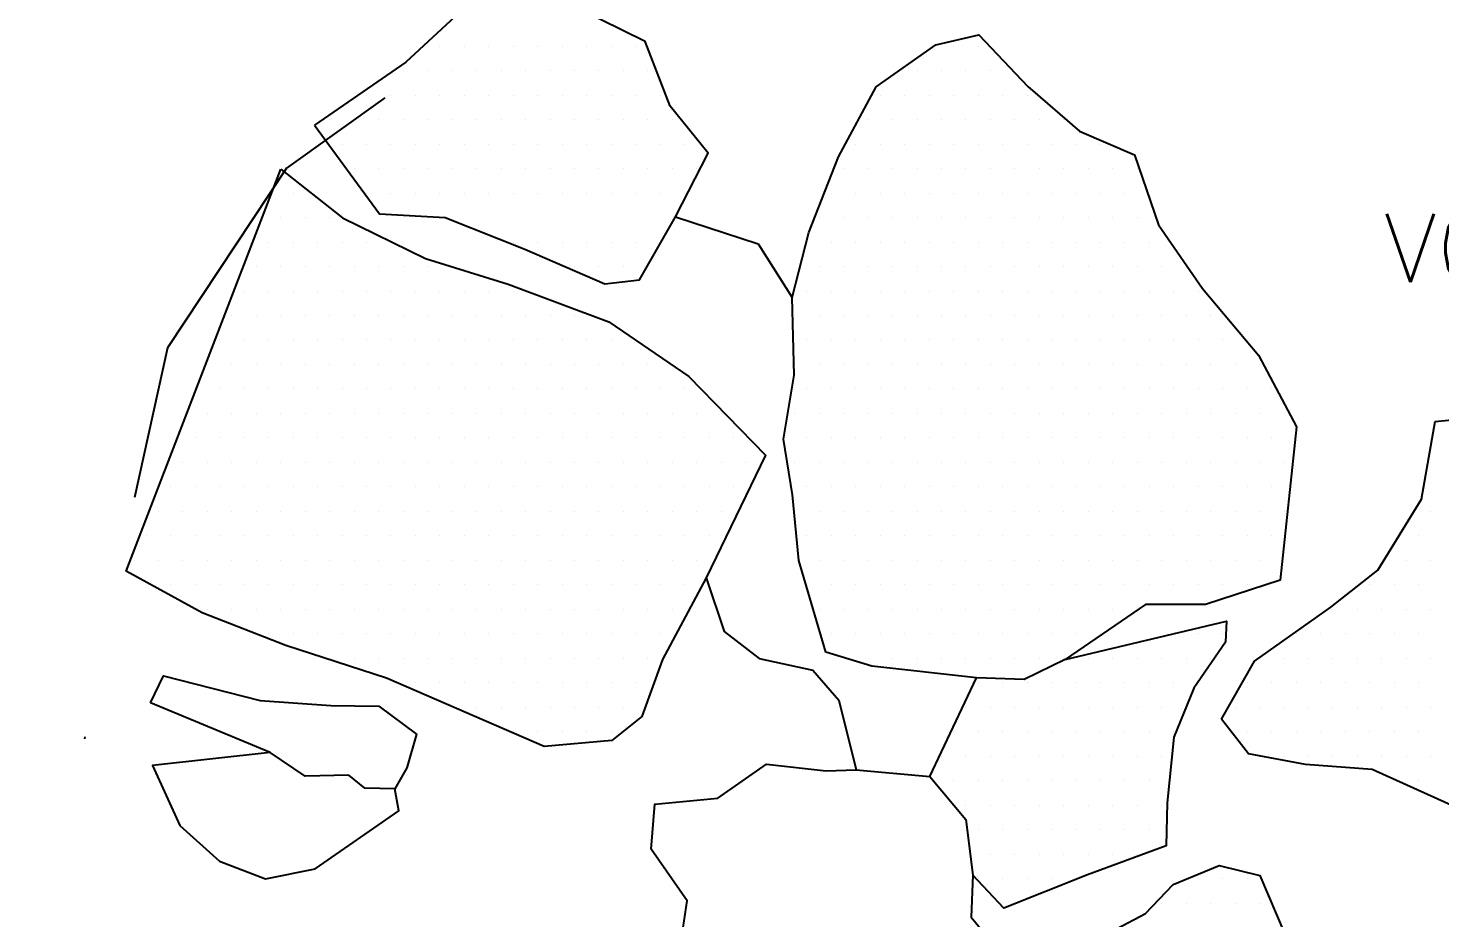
# Model space of a CAD drawing. Header units: metres. Extents: x -899 to -510, y -1454 to -1011.
# Drawn here: x -714.2 to -642, y -1383.3 to -1337.8 of the extents above; entities that cross this region are included whole.
import ezdxf

# ---------------------------------------------------------------- set-up
doc = ezdxf.new("R2010")
doc.units = ezdxf.units.M
doc.header["$LTSCALE"] = 25
doc.header["$MEASUREMENT"] = 0
doc.linetypes.add('STRICHPUNKTX2', pattern=[2, 1, -0.5, 0, -0.5])
doc.layers.get('0').update_dxf_attribs({"linetype": 'CONTINUOUS'})
for name, color, linetype in [('BEFUNDSCHRAFF', 1, 'CONTINUOUS'), ('GRABUNGSGRENZE', 3, 'STRICHPUNKTX2'), ('STEINE', 4, 'CONTINUOUS'), ('STEINESCHRAFF', 4, 'CONTINUOUS')]:
    doc.layers.add(name, color=color, linetype=linetype)
doc.styles.get("Standard").update_dxf_attribs({"font": 'txt.shx'})

# ---------------------------------------------------------------- blocks, each defined once
blk = doc.blocks.new('*X5')
at = {"color": 0}
for p, q in [((-693.125, -1338.75), (-693.125, -1338.75)), ((-691.875, -1338.75), (-691.875, -1338.75)), ((-690.625, -1338.75), (-690.625, -1338.75)), ((-689.375, -1338.75), (-689.375, -1338.75)), ((-688.125, -1338.75), (-688.125, -1338.75)), ((-686.875, -1338.75), (-686.875, -1338.75)), ((-685.625, -1338.75), (-685.625, -1338.75)), ((-684.375, -1338.75), (-684.375, -1338.75)), ((-683.125, -1338.75), (-683.125, -1338.75)), ((-666.875, -1338.75), (-666.875, -1338.75)), ((-665.625, -1338.75), (-665.625, -1338.75)), ((-695, -1340), (-695, -1340)), ((-693.75, -1340), (-693.75, -1340)), ((-692.5, -1340), (-692.5, -1340)), ((-691.25, -1340), (-691.25, -1340)), ((-690, -1340), (-690, -1340)), ((-688.75, -1340), (-688.75, -1340)), ((-687.5, -1340), (-687.5, -1340)), ((-686.25, -1340), (-686.25, -1340)), ((-685, -1340), (-685, -1340)), ((-683.75, -1340), (-683.75, -1340)), ((-682.5, -1340), (-682.5, -1340)), ((-668.75, -1340), (-668.75, -1340)), ((-667.5, -1340), (-667.5, -1340)), ((-666.25, -1340), (-666.25, -1340)), ((-665, -1340), (-665, -1340)), ((-696.875, -1341.25), (-696.875, -1341.25)), ((-695.625, -1341.25), (-695.625, -1341.25)), ((-694.375, -1341.25), (-694.375, -1341.25)), ((-693.125, -1341.25), (-693.125, -1341.25)), ((-691.875, -1341.25), (-691.875, -1341.25)), ((-690.625, -1341.25), (-690.625, -1341.25)), ((-689.375, -1341.25), (-689.375, -1341.25)), ((-688.125, -1341.25), (-688.125, -1341.25)), ((-686.875, -1341.25), (-686.875, -1341.25)), ((-685.625, -1341.25), (-685.625, -1341.25)), ((-684.375, -1341.25), (-684.375, -1341.25)), ((-683.125, -1341.25), (-683.125, -1341.25)), ((-681.875, -1341.25), (-681.875, -1341.25)), ((-670.625, -1341.25), (-670.625, -1341.25)), ((-669.375, -1341.25), (-669.375, -1341.25)), ((-668.125, -1341.25), (-668.125, -1341.25)), ((-666.875, -1341.25), (-666.875, -1341.25)), ((-665.625, -1341.25), (-665.625, -1341.25)), ((-664.375, -1341.25), (-664.375, -1341.25)), ((-663.125, -1341.25), (-663.125, -1341.25)), ((-698.75, -1342.5), (-698.75, -1342.5)), ((-697.5, -1342.5), (-697.5, -1342.5)), ((-696.25, -1342.5), (-696.25, -1342.5)), ((-695, -1342.5), (-695, -1342.5)), ((-693.75, -1342.5), (-693.75, -1342.5)), ((-692.5, -1342.5), (-692.5, -1342.5)), ((-691.25, -1342.5), (-691.25, -1342.5)), ((-690, -1342.5), (-690, -1342.5)), ((-688.75, -1342.5), (-688.75, -1342.5)), ((-687.5, -1342.5), (-687.5, -1342.5)), ((-686.25, -1342.5), (-686.25, -1342.5)), ((-685, -1342.5), (-685, -1342.5)), ((-683.75, -1342.5), (-683.75, -1342.5)), ((-682.5, -1342.5), (-682.5, -1342.5)), ((-681.25, -1342.5), (-681.25, -1342.5)), ((-671.25, -1342.5), (-671.25, -1342.5)), ((-670, -1342.5), (-670, -1342.5)), ((-668.75, -1342.5), (-668.75, -1342.5)), ((-667.5, -1342.5), (-667.5, -1342.5)), ((-666.25, -1342.5), (-666.25, -1342.5)), ((-665, -1342.5), (-665, -1342.5)), ((-663.75, -1342.5), (-663.75, -1342.5)), ((-662.5, -1342.5), (-662.5, -1342.5)), ((-661.25, -1342.5), (-661.25, -1342.5)), ((-698.125, -1343.75), (-698.125, -1343.75)), ((-696.875, -1343.75), (-696.875, -1343.75)), ((-695.625, -1343.75), (-695.625, -1343.75)), ((-694.375, -1343.75), (-694.375, -1343.75)), ((-693.125, -1343.75), (-693.125, -1343.75)), ((-691.875, -1343.75), (-691.875, -1343.75)), ((-690.625, -1343.75), (-690.625, -1343.75)), ((-689.375, -1343.75), (-689.375, -1343.75)), ((-688.125, -1343.75), (-688.125, -1343.75)), ((-686.875, -1343.75), (-686.875, -1343.75)), ((-685.625, -1343.75), (-685.625, -1343.75)), ((-684.375, -1343.75), (-684.375, -1343.75)), ((-683.125, -1343.75), (-683.125, -1343.75)), ((-681.875, -1343.75), (-681.875, -1343.75)), ((-680.625, -1343.75), (-680.625, -1343.75)), ((-671.875, -1343.75), (-671.875, -1343.75)), ((-670.625, -1343.75), (-670.625, -1343.75)), ((-669.375, -1343.75), (-669.375, -1343.75)), ((-668.125, -1343.75), (-668.125, -1343.75)), ((-666.875, -1343.75), (-666.875, -1343.75)), ((-665.625, -1343.75), (-665.625, -1343.75)), ((-664.375, -1343.75), (-664.375, -1343.75)), ((-663.125, -1343.75), (-663.125, -1343.75)), ((-661.875, -1343.75), (-661.875, -1343.75)), ((-660.625, -1343.75), (-660.625, -1343.75)), ((-659.375, -1343.75), (-659.375, -1343.75)), ((-697.5, -1345), (-697.5, -1345)), ((-696.25, -1345), (-696.25, -1345)), ((-695, -1345), (-695, -1345)), ((-693.75, -1345), (-693.75, -1345)), ((-692.5, -1345), (-692.5, -1345)), ((-691.25, -1345), (-691.25, -1345)), ((-690, -1345), (-690, -1345)), ((-688.75, -1345), (-688.75, -1345)), ((-687.5, -1345), (-687.5, -1345)), ((-686.25, -1345), (-686.25, -1345)), ((-685, -1345), (-685, -1345)), ((-683.75, -1345), (-683.75, -1345)), ((-682.5, -1345), (-682.5, -1345)), ((-681.25, -1345), (-681.25, -1345)), ((-680, -1345), (-680, -1345)), ((-672.5, -1345), (-672.5, -1345)), ((-671.25, -1345), (-671.25, -1345)), ((-670, -1345), (-670, -1345)), ((-668.75, -1345), (-668.75, -1345)), ((-667.5, -1345), (-667.5, -1345)), ((-666.25, -1345), (-666.25, -1345)), ((-665, -1345), (-665, -1345)), ((-663.75, -1345), (-663.75, -1345)), ((-662.5, -1345), (-662.5, -1345)), ((-661.25, -1345), (-661.25, -1345)), ((-660, -1345), (-660, -1345)), ((-658.75, -1345), (-658.75, -1345)), ((-657.5, -1345), (-657.5, -1345)), ((-700.625, -1346.25), (-700.625, -1346.25)), ((-696.875, -1346.25), (-696.875, -1346.25)), ((-695.625, -1346.25), (-695.625, -1346.25)), ((-694.375, -1346.25), (-694.375, -1346.25)), ((-693.125, -1346.25), (-693.125, -1346.25)), ((-691.875, -1346.25), (-691.875, -1346.25)), ((-690.625, -1346.25), (-690.625, -1346.25)), ((-689.375, -1346.25), (-689.375, -1346.25)), ((-688.125, -1346.25), (-688.125, -1346.25)), ((-686.875, -1346.25), (-686.875, -1346.25)), ((-685.625, -1346.25), (-685.625, -1346.25)), ((-684.375, -1346.25), (-684.375, -1346.25)), ((-683.125, -1346.25), (-683.125, -1346.25)), ((-681.875, -1346.25), (-681.875, -1346.25)), ((-680.625, -1346.25), (-680.625, -1346.25)), ((-673.125, -1346.25), (-673.125, -1346.25)), ((-671.875, -1346.25), (-671.875, -1346.25)), ((-670.625, -1346.25), (-670.625, -1346.25)), ((-669.375, -1346.25), (-669.375, -1346.25)), ((-668.125, -1346.25), (-668.125, -1346.25)), ((-666.875, -1346.25), (-666.875, -1346.25)), ((-665.625, -1346.25), (-665.625, -1346.25)), ((-664.375, -1346.25), (-664.375, -1346.25)), ((-663.125, -1346.25), (-663.125, -1346.25)), ((-661.875, -1346.25), (-661.875, -1346.25)), ((-660.625, -1346.25), (-660.625, -1346.25)), ((-659.375, -1346.25), (-659.375, -1346.25)), ((-658.125, -1346.25), (-658.125, -1346.25)), ((-701.25, -1347.5), (-701.25, -1347.5)), ((-700, -1347.5), (-700, -1347.5)), ((-698.75, -1347.5), (-698.75, -1347.5)), ((-673.75, -1347.5), (-673.75, -1347.5)), ((-672.5, -1347.5), (-672.5, -1347.5)), ((-671.25, -1347.5), (-671.25, -1347.5)), ((-670, -1347.5), (-670, -1347.5)), ((-668.75, -1347.5), (-668.75, -1347.5)), ((-667.5, -1347.5), (-667.5, -1347.5)), ((-666.25, -1347.5), (-666.25, -1347.5)), ((-665, -1347.5), (-665, -1347.5)), ((-663.75, -1347.5), (-663.75, -1347.5)), ((-662.5, -1347.5), (-662.5, -1347.5)), ((-661.25, -1347.5), (-661.25, -1347.5)), ((-660, -1347.5), (-660, -1347.5)), ((-658.75, -1347.5), (-658.75, -1347.5)), ((-657.5, -1347.5), (-657.5, -1347.5)), ((-701.875, -1348.75), (-701.875, -1348.75)), ((-700.625, -1348.75), (-700.625, -1348.75)), ((-699.375, -1348.75), (-699.375, -1348.75)), ((-698.125, -1348.75), (-698.125, -1348.75)), ((-696.875, -1348.75), (-696.875, -1348.75)), ((-695.625, -1348.75), (-695.625, -1348.75)), ((-689.375, -1348.75), (-689.375, -1348.75)), ((-688.125, -1348.75), (-688.125, -1348.75)), ((-686.875, -1348.75), (-686.875, -1348.75)), ((-685.625, -1348.75), (-685.625, -1348.75)), ((-684.375, -1348.75), (-684.375, -1348.75)), ((-683.125, -1348.75), (-683.125, -1348.75)), ((-681.875, -1348.75), (-681.875, -1348.75)), ((-674.375, -1348.75), (-674.375, -1348.75)), ((-673.125, -1348.75), (-673.125, -1348.75)), ((-671.875, -1348.75), (-671.875, -1348.75)), ((-670.625, -1348.75), (-670.625, -1348.75)), ((-669.375, -1348.75), (-669.375, -1348.75)), ((-668.125, -1348.75), (-668.125, -1348.75)), ((-666.875, -1348.75), (-666.875, -1348.75)), ((-665.625, -1348.75), (-665.625, -1348.75)), ((-664.375, -1348.75), (-664.375, -1348.75)), ((-663.125, -1348.75), (-663.125, -1348.75)), ((-661.875, -1348.75), (-661.875, -1348.75)), ((-660.625, -1348.75), (-660.625, -1348.75)), ((-659.375, -1348.75), (-659.375, -1348.75)), ((-658.125, -1348.75), (-658.125, -1348.75)), ((-656.875, -1348.75), (-656.875, -1348.75)), ((-702.5, -1350), (-702.5, -1350)), ((-701.25, -1350), (-701.25, -1350)), ((-700, -1350), (-700, -1350)), ((-698.75, -1350), (-698.75, -1350)), ((-697.5, -1350), (-697.5, -1350)), ((-696.25, -1350), (-696.25, -1350)), ((-695, -1350), (-695, -1350)), ((-693.75, -1350), (-693.75, -1350)), ((-686.25, -1350), (-686.25, -1350)), ((-685, -1350), (-685, -1350)), ((-683.75, -1350), (-683.75, -1350)), ((-673.75, -1350), (-673.75, -1350)), ((-672.5, -1350), (-672.5, -1350)), ((-671.25, -1350), (-671.25, -1350)), ((-670, -1350), (-670, -1350)), ((-668.75, -1350), (-668.75, -1350)), ((-667.5, -1350), (-667.5, -1350)), ((-666.25, -1350), (-666.25, -1350)), ((-665, -1350), (-665, -1350)), ((-663.75, -1350), (-663.75, -1350)), ((-662.5, -1350), (-662.5, -1350)), ((-661.25, -1350), (-661.25, -1350)), ((-660, -1350), (-660, -1350)), ((-658.75, -1350), (-658.75, -1350)), ((-657.5, -1350), (-657.5, -1350)), ((-656.25, -1350), (-656.25, -1350)), ((-655, -1350), (-655, -1350)), ((-703.125, -1351.25), (-703.125, -1351.25)), ((-701.875, -1351.25), (-701.875, -1351.25)), ((-700.625, -1351.25), (-700.625, -1351.25)), ((-699.375, -1351.25), (-699.375, -1351.25)), ((-698.125, -1351.25), (-698.125, -1351.25)), ((-696.875, -1351.25), (-696.875, -1351.25)), ((-695.625, -1351.25), (-695.625, -1351.25)), ((-694.375, -1351.25), (-694.375, -1351.25)), ((-693.125, -1351.25), (-693.125, -1351.25)), ((-691.875, -1351.25), (-691.875, -1351.25)), ((-690.625, -1351.25), (-690.625, -1351.25)), ((-689.375, -1351.25), (-689.375, -1351.25)), ((-674.375, -1351.25), (-674.375, -1351.25)), ((-673.125, -1351.25), (-673.125, -1351.25)), ((-671.875, -1351.25), (-671.875, -1351.25)), ((-670.625, -1351.25), (-670.625, -1351.25)), ((-669.375, -1351.25), (-669.375, -1351.25)), ((-668.125, -1351.25), (-668.125, -1351.25)), ((-666.875, -1351.25), (-666.875, -1351.25)), ((-665.625, -1351.25), (-665.625, -1351.25)), ((-664.375, -1351.25), (-664.375, -1351.25)), ((-663.125, -1351.25), (-663.125, -1351.25)), ((-661.875, -1351.25), (-661.875, -1351.25)), ((-660.625, -1351.25), (-660.625, -1351.25)), ((-659.375, -1351.25), (-659.375, -1351.25)), ((-658.125, -1351.25), (-658.125, -1351.25)), ((-656.875, -1351.25), (-656.875, -1351.25)), ((-655.625, -1351.25), (-655.625, -1351.25)), ((-654.375, -1351.25), (-654.375, -1351.25)), ((-703.75, -1352.5), (-703.75, -1352.5)), ((-702.5, -1352.5), (-702.5, -1352.5)), ((-701.25, -1352.5), (-701.25, -1352.5)), ((-700, -1352.5), (-700, -1352.5)), ((-698.75, -1352.5), (-698.75, -1352.5)), ((-697.5, -1352.5), (-697.5, -1352.5)), ((-696.25, -1352.5), (-696.25, -1352.5)), ((-695, -1352.5), (-695, -1352.5)), ((-693.75, -1352.5), (-693.75, -1352.5)), ((-692.5, -1352.5), (-692.5, -1352.5)), ((-691.25, -1352.5), (-691.25, -1352.5)), ((-690, -1352.5), (-690, -1352.5)), ((-688.75, -1352.5), (-688.75, -1352.5)), ((-687.5, -1352.5), (-687.5, -1352.5)), ((-686.25, -1352.5), (-686.25, -1352.5)), ((-675, -1352.5), (-675, -1352.5)), ((-673.75, -1352.5), (-673.75, -1352.5)), ((-672.5, -1352.5), (-672.5, -1352.5)), ((-671.25, -1352.5), (-671.25, -1352.5)), ((-670, -1352.5), (-670, -1352.5)), ((-668.75, -1352.5), (-668.75, -1352.5)), ((-667.5, -1352.5), (-667.5, -1352.5)), ((-666.25, -1352.5), (-666.25, -1352.5)), ((-665, -1352.5), (-665, -1352.5)), ((-663.75, -1352.5), (-663.75, -1352.5)), ((-662.5, -1352.5), (-662.5, -1352.5)), ((-661.25, -1352.5), (-661.25, -1352.5)), ((-660, -1352.5), (-660, -1352.5)), ((-658.75, -1352.5), (-658.75, -1352.5)), ((-657.5, -1352.5), (-657.5, -1352.5)), ((-656.25, -1352.5), (-656.25, -1352.5)), ((-655, -1352.5), (-655, -1352.5)), ((-653.75, -1352.5), (-653.75, -1352.5)), ((-704.375, -1353.75), (-704.375, -1353.75)), ((-703.125, -1353.75), (-703.125, -1353.75)), ((-701.875, -1353.75), (-701.875, -1353.75)), ((-700.625, -1353.75), (-700.625, -1353.75)), ((-699.375, -1353.75), (-699.375, -1353.75)), ((-698.125, -1353.75), (-698.125, -1353.75)), ((-696.875, -1353.75), (-696.875, -1353.75)), ((-695.625, -1353.75), (-695.625, -1353.75)), ((-694.375, -1353.75), (-694.375, -1353.75)), ((-693.125, -1353.75), (-693.125, -1353.75)), ((-691.875, -1353.75), (-691.875, -1353.75)), ((-690.625, -1353.75), (-690.625, -1353.75)), ((-689.375, -1353.75), (-689.375, -1353.75)), ((-688.125, -1353.75), (-688.125, -1353.75)), ((-686.875, -1353.75), (-686.875, -1353.75)), ((-685.625, -1353.75), (-685.625, -1353.75)), ((-684.375, -1353.75), (-684.375, -1353.75)), ((-674.375, -1353.75), (-674.375, -1353.75)), ((-673.125, -1353.75), (-673.125, -1353.75)), ((-671.875, -1353.75), (-671.875, -1353.75)), ((-670.625, -1353.75), (-670.625, -1353.75)), ((-669.375, -1353.75), (-669.375, -1353.75)), ((-668.125, -1353.75), (-668.125, -1353.75)), ((-666.875, -1353.75), (-666.875, -1353.75)), ((-665.625, -1353.75), (-665.625, -1353.75)), ((-664.375, -1353.75), (-664.375, -1353.75)), ((-663.125, -1353.75), (-663.125, -1353.75)), ((-661.875, -1353.75), (-661.875, -1353.75)), ((-660.625, -1353.75), (-660.625, -1353.75)), ((-659.375, -1353.75), (-659.375, -1353.75)), ((-658.125, -1353.75), (-658.125, -1353.75)), ((-656.875, -1353.75), (-656.875, -1353.75)), ((-655.625, -1353.75), (-655.625, -1353.75)), ((-654.375, -1353.75), (-654.375, -1353.75)), ((-653.125, -1353.75), (-653.125, -1353.75)), ((-705, -1355), (-705, -1355)), ((-703.75, -1355), (-703.75, -1355)), ((-702.5, -1355), (-702.5, -1355)), ((-701.25, -1355), (-701.25, -1355)), ((-700, -1355), (-700, -1355)), ((-698.75, -1355), (-698.75, -1355)), ((-697.5, -1355), (-697.5, -1355)), ((-696.25, -1355), (-696.25, -1355)), ((-695, -1355), (-695, -1355)), ((-693.75, -1355), (-693.75, -1355)), ((-692.5, -1355), (-692.5, -1355)), ((-691.25, -1355), (-691.25, -1355)), ((-690, -1355), (-690, -1355)), ((-688.75, -1355), (-688.75, -1355)), ((-687.5, -1355), (-687.5, -1355)), ((-686.25, -1355), (-686.25, -1355)), ((-685, -1355), (-685, -1355)), ((-683.75, -1355), (-683.75, -1355)), ((-682.5, -1355), (-682.5, -1355)), ((-675, -1355), (-675, -1355)), ((-673.75, -1355), (-673.75, -1355)), ((-672.5, -1355), (-672.5, -1355)), ((-671.25, -1355), (-671.25, -1355)), ((-670, -1355), (-670, -1355)), ((-668.75, -1355), (-668.75, -1355)), ((-667.5, -1355), (-667.5, -1355)), ((-666.25, -1355), (-666.25, -1355)), ((-665, -1355), (-665, -1355)), ((-663.75, -1355), (-663.75, -1355)), ((-662.5, -1355), (-662.5, -1355)), ((-661.25, -1355), (-661.25, -1355)), ((-660, -1355), (-660, -1355)), ((-658.75, -1355), (-658.75, -1355)), ((-657.5, -1355), (-657.5, -1355)), ((-656.25, -1355), (-656.25, -1355)), ((-655, -1355), (-655, -1355)), ((-653.75, -1355), (-653.75, -1355)), ((-652.5, -1355), (-652.5, -1355)), ((-651.25, -1355), (-651.25, -1355)), ((-704.375, -1356.25), (-704.375, -1356.25)), ((-703.125, -1356.25), (-703.125, -1356.25)), ((-701.875, -1356.25), (-701.875, -1356.25)), ((-700.625, -1356.25), (-700.625, -1356.25)), ((-699.375, -1356.25), (-699.375, -1356.25)), ((-698.125, -1356.25), (-698.125, -1356.25)), ((-696.875, -1356.25), (-696.875, -1356.25)), ((-695.625, -1356.25), (-695.625, -1356.25)), ((-694.375, -1356.25), (-694.375, -1356.25)), ((-693.125, -1356.25), (-693.125, -1356.25)), ((-691.875, -1356.25), (-691.875, -1356.25)), ((-690.625, -1356.25), (-690.625, -1356.25)), ((-689.375, -1356.25), (-689.375, -1356.25)), ((-688.125, -1356.25), (-688.125, -1356.25)), ((-686.875, -1356.25), (-686.875, -1356.25)), ((-685.625, -1356.25), (-685.625, -1356.25)), ((-684.375, -1356.25), (-684.375, -1356.25)), ((-683.125, -1356.25), (-683.125, -1356.25)), ((-681.875, -1356.25), (-681.875, -1356.25)), ((-680.625, -1356.25), (-680.625, -1356.25)), ((-674.375, -1356.25), (-674.375, -1356.25)), ((-673.125, -1356.25), (-673.125, -1356.25)), ((-671.875, -1356.25), (-671.875, -1356.25)), ((-670.625, -1356.25), (-670.625, -1356.25)), ((-669.375, -1356.25), (-669.375, -1356.25)), ((-668.125, -1356.25), (-668.125, -1356.25)), ((-666.875, -1356.25), (-666.875, -1356.25)), ((-665.625, -1356.25), (-665.625, -1356.25)), ((-664.375, -1356.25), (-664.375, -1356.25)), ((-663.125, -1356.25), (-663.125, -1356.25)), ((-661.875, -1356.25), (-661.875, -1356.25)), ((-660.625, -1356.25), (-660.625, -1356.25)), ((-659.375, -1356.25), (-659.375, -1356.25)), ((-658.125, -1356.25), (-658.125, -1356.25)), ((-656.875, -1356.25), (-656.875, -1356.25)), ((-655.625, -1356.25), (-655.625, -1356.25)), ((-654.375, -1356.25), (-654.375, -1356.25)), ((-653.125, -1356.25), (-653.125, -1356.25)), ((-651.875, -1356.25), (-651.875, -1356.25)), ((-650.625, -1356.25), (-650.625, -1356.25)), ((-705, -1357.5), (-705, -1357.5)), ((-703.75, -1357.5), (-703.75, -1357.5)), ((-702.5, -1357.5), (-702.5, -1357.5)), ((-701.25, -1357.5), (-701.25, -1357.5)), ((-700, -1357.5), (-700, -1357.5)), ((-698.75, -1357.5), (-698.75, -1357.5)), ((-697.5, -1357.5), (-697.5, -1357.5)), ((-696.25, -1357.5), (-696.25, -1357.5)), ((-695, -1357.5), (-695, -1357.5)), ((-693.75, -1357.5), (-693.75, -1357.5)), ((-692.5, -1357.5), (-692.5, -1357.5)), ((-691.25, -1357.5), (-691.25, -1357.5)), ((-690, -1357.5), (-690, -1357.5)), ((-688.75, -1357.5), (-688.75, -1357.5)), ((-687.5, -1357.5), (-687.5, -1357.5)), ((-686.25, -1357.5), (-686.25, -1357.5)), ((-685, -1357.5), (-685, -1357.5)), ((-683.75, -1357.5), (-683.75, -1357.5)), ((-682.5, -1357.5), (-682.5, -1357.5)), ((-681.25, -1357.5), (-681.25, -1357.5)), ((-680, -1357.5), (-680, -1357.5)), ((-678.75, -1357.5), (-678.75, -1357.5)), ((-675, -1357.5), (-675, -1357.5)), ((-673.75, -1357.5), (-673.75, -1357.5)), ((-672.5, -1357.5), (-672.5, -1357.5)), ((-671.25, -1357.5), (-671.25, -1357.5)), ((-670, -1357.5), (-670, -1357.5)), ((-668.75, -1357.5), (-668.75, -1357.5)), ((-667.5, -1357.5), (-667.5, -1357.5)), ((-666.25, -1357.5), (-666.25, -1357.5)), ((-665, -1357.5), (-665, -1357.5)), ((-663.75, -1357.5), (-663.75, -1357.5)), ((-662.5, -1357.5), (-662.5, -1357.5)), ((-661.25, -1357.5), (-661.25, -1357.5)), ((-660, -1357.5), (-660, -1357.5)), ((-658.75, -1357.5), (-658.75, -1357.5)), ((-657.5, -1357.5), (-657.5, -1357.5)), ((-656.25, -1357.5), (-656.25, -1357.5)), ((-655, -1357.5), (-655, -1357.5)), ((-653.75, -1357.5), (-653.75, -1357.5)), ((-652.5, -1357.5), (-652.5, -1357.5)), ((-651.25, -1357.5), (-651.25, -1357.5)), ((-650, -1357.5), (-650, -1357.5)), ((-705.625, -1358.75), (-705.625, -1358.75)), ((-704.375, -1358.75), (-704.375, -1358.75)), ((-703.125, -1358.75), (-703.125, -1358.75)), ((-701.875, -1358.75), (-701.875, -1358.75)), ((-700.625, -1358.75), (-700.625, -1358.75)), ((-699.375, -1358.75), (-699.375, -1358.75)), ((-698.125, -1358.75), (-698.125, -1358.75)), ((-696.875, -1358.75), (-696.875, -1358.75)), ((-695.625, -1358.75), (-695.625, -1358.75)), ((-694.375, -1358.75), (-694.375, -1358.75)), ((-693.125, -1358.75), (-693.125, -1358.75)), ((-691.875, -1358.75), (-691.875, -1358.75)), ((-690.625, -1358.75), (-690.625, -1358.75)), ((-689.375, -1358.75), (-689.375, -1358.75)), ((-688.125, -1358.75), (-688.125, -1358.75)), ((-686.875, -1358.75), (-686.875, -1358.75)), ((-685.625, -1358.75), (-685.625, -1358.75)), ((-684.375, -1358.75), (-684.375, -1358.75)), ((-683.125, -1358.75), (-683.125, -1358.75)), ((-681.875, -1358.75), (-681.875, -1358.75)), ((-680.625, -1358.75), (-680.625, -1358.75)), ((-679.375, -1358.75), (-679.375, -1358.75)), ((-678.125, -1358.75), (-678.125, -1358.75)), ((-674.375, -1358.75), (-674.375, -1358.75)), ((-673.125, -1358.75), (-673.125, -1358.75)), ((-671.875, -1358.75), (-671.875, -1358.75)), ((-670.625, -1358.75), (-670.625, -1358.75)), ((-669.375, -1358.75), (-669.375, -1358.75)), ((-668.125, -1358.75), (-668.125, -1358.75)), ((-666.875, -1358.75), (-666.875, -1358.75)), ((-665.625, -1358.75), (-665.625, -1358.75)), ((-664.375, -1358.75), (-664.375, -1358.75)), ((-663.125, -1358.75), (-663.125, -1358.75)), ((-661.875, -1358.75), (-661.875, -1358.75)), ((-660.625, -1358.75), (-660.625, -1358.75)), ((-659.375, -1358.75), (-659.375, -1358.75)), ((-658.125, -1358.75), (-658.125, -1358.75)), ((-656.875, -1358.75), (-656.875, -1358.75)), ((-655.625, -1358.75), (-655.625, -1358.75)), ((-654.375, -1358.75), (-654.375, -1358.75)), ((-653.125, -1358.75), (-653.125, -1358.75)), ((-651.875, -1358.75), (-651.875, -1358.75)), ((-650.625, -1358.75), (-650.625, -1358.75)), ((-706.25, -1360), (-706.25, -1360)), ((-705, -1360), (-705, -1360)), ((-703.75, -1360), (-703.75, -1360)), ((-702.5, -1360), (-702.5, -1360)), ((-701.25, -1360), (-701.25, -1360)), ((-700, -1360), (-700, -1360)), ((-698.75, -1360), (-698.75, -1360)), ((-697.5, -1360), (-697.5, -1360)), ((-696.25, -1360), (-696.25, -1360)), ((-695, -1360), (-695, -1360)), ((-693.75, -1360), (-693.75, -1360)), ((-692.5, -1360), (-692.5, -1360)), ((-691.25, -1360), (-691.25, -1360)), ((-690, -1360), (-690, -1360)), ((-688.75, -1360), (-688.75, -1360)), ((-687.5, -1360), (-687.5, -1360)), ((-686.25, -1360), (-686.25, -1360)), ((-685, -1360), (-685, -1360)), ((-683.75, -1360), (-683.75, -1360)), ((-682.5, -1360), (-682.5, -1360)), ((-681.25, -1360), (-681.25, -1360)), ((-680, -1360), (-680, -1360)), ((-678.75, -1360), (-678.75, -1360)), ((-677.5, -1360), (-677.5, -1360)), ((-675, -1360), (-675, -1360)), ((-673.75, -1360), (-673.75, -1360)), ((-672.5, -1360), (-672.5, -1360)), ((-671.25, -1360), (-671.25, -1360)), ((-670, -1360), (-670, -1360)), ((-668.75, -1360), (-668.75, -1360)), ((-667.5, -1360), (-667.5, -1360)), ((-666.25, -1360), (-666.25, -1360)), ((-665, -1360), (-665, -1360)), ((-663.75, -1360), (-663.75, -1360)), ((-662.5, -1360), (-662.5, -1360)), ((-661.25, -1360), (-661.25, -1360)), ((-660, -1360), (-660, -1360)), ((-658.75, -1360), (-658.75, -1360)), ((-657.5, -1360), (-657.5, -1360)), ((-656.25, -1360), (-656.25, -1360)), ((-655, -1360), (-655, -1360)), ((-653.75, -1360), (-653.75, -1360)), ((-652.5, -1360), (-652.5, -1360)), ((-651.25, -1360), (-651.25, -1360)), ((-650, -1360), (-650, -1360)), ((-642.5, -1360), (-642.5, -1360)), ((-706.875, -1361.25), (-706.875, -1361.25)), ((-705.625, -1361.25), (-705.625, -1361.25)), ((-704.375, -1361.25), (-704.375, -1361.25)), ((-703.125, -1361.25), (-703.125, -1361.25)), ((-701.875, -1361.25), (-701.875, -1361.25)), ((-700.625, -1361.25), (-700.625, -1361.25)), ((-699.375, -1361.25), (-699.375, -1361.25)), ((-698.125, -1361.25), (-698.125, -1361.25)), ((-696.875, -1361.25), (-696.875, -1361.25)), ((-695.625, -1361.25), (-695.625, -1361.25)), ((-694.375, -1361.25), (-694.375, -1361.25)), ((-693.125, -1361.25), (-693.125, -1361.25)), ((-691.875, -1361.25), (-691.875, -1361.25)), ((-690.625, -1361.25), (-690.625, -1361.25)), ((-689.375, -1361.25), (-689.375, -1361.25)), ((-688.125, -1361.25), (-688.125, -1361.25)), ((-686.875, -1361.25), (-686.875, -1361.25)), ((-685.625, -1361.25), (-685.625, -1361.25)), ((-684.375, -1361.25), (-684.375, -1361.25)), ((-683.125, -1361.25), (-683.125, -1361.25)), ((-681.875, -1361.25), (-681.875, -1361.25)), ((-680.625, -1361.25), (-680.625, -1361.25)), ((-679.375, -1361.25), (-679.375, -1361.25)), ((-678.125, -1361.25), (-678.125, -1361.25)), ((-674.375, -1361.25), (-674.375, -1361.25)), ((-673.125, -1361.25), (-673.125, -1361.25)), ((-671.875, -1361.25), (-671.875, -1361.25)), ((-670.625, -1361.25), (-670.625, -1361.25)), ((-669.375, -1361.25), (-669.375, -1361.25)), ((-668.125, -1361.25), (-668.125, -1361.25)), ((-666.875, -1361.25), (-666.875, -1361.25)), ((-665.625, -1361.25), (-665.625, -1361.25)), ((-664.375, -1361.25), (-664.375, -1361.25)), ((-663.125, -1361.25), (-663.125, -1361.25)), ((-661.875, -1361.25), (-661.875, -1361.25)), ((-660.625, -1361.25), (-660.625, -1361.25)), ((-659.375, -1361.25), (-659.375, -1361.25)), ((-658.125, -1361.25), (-658.125, -1361.25)), ((-656.875, -1361.25), (-656.875, -1361.25)), ((-655.625, -1361.25), (-655.625, -1361.25)), ((-654.375, -1361.25), (-654.375, -1361.25)), ((-653.125, -1361.25), (-653.125, -1361.25)), ((-651.875, -1361.25), (-651.875, -1361.25)), ((-650.625, -1361.25), (-650.625, -1361.25)), ((-707.5, -1362.5), (-707.5, -1362.5)), ((-706.25, -1362.5), (-706.25, -1362.5)), ((-705, -1362.5), (-705, -1362.5)), ((-703.75, -1362.5), (-703.75, -1362.5)), ((-702.5, -1362.5), (-702.5, -1362.5)), ((-701.25, -1362.5), (-701.25, -1362.5)), ((-700, -1362.5), (-700, -1362.5)), ((-698.75, -1362.5), (-698.75, -1362.5)), ((-697.5, -1362.5), (-697.5, -1362.5)), ((-696.25, -1362.5), (-696.25, -1362.5)), ((-695, -1362.5), (-695, -1362.5)), ((-693.75, -1362.5), (-693.75, -1362.5)), ((-692.5, -1362.5), (-692.5, -1362.5)), ((-691.25, -1362.5), (-691.25, -1362.5)), ((-690, -1362.5), (-690, -1362.5)), ((-688.75, -1362.5), (-688.75, -1362.5)), ((-687.5, -1362.5), (-687.5, -1362.5)), ((-686.25, -1362.5), (-686.25, -1362.5)), ((-685, -1362.5), (-685, -1362.5)), ((-683.75, -1362.5), (-683.75, -1362.5)), ((-682.5, -1362.5), (-682.5, -1362.5)), ((-681.25, -1362.5), (-681.25, -1362.5)), ((-680, -1362.5), (-680, -1362.5)), ((-678.75, -1362.5), (-678.75, -1362.5)), ((-675, -1362.5), (-675, -1362.5)), ((-673.75, -1362.5), (-673.75, -1362.5)), ((-672.5, -1362.5), (-672.5, -1362.5)), ((-671.25, -1362.5), (-671.25, -1362.5)), ((-670, -1362.5), (-670, -1362.5)), ((-668.75, -1362.5), (-668.75, -1362.5)), ((-667.5, -1362.5), (-667.5, -1362.5)), ((-666.25, -1362.5), (-666.25, -1362.5)), ((-665, -1362.5), (-665, -1362.5)), ((-663.75, -1362.5), (-663.75, -1362.5)), ((-662.5, -1362.5), (-662.5, -1362.5)), ((-661.25, -1362.5), (-661.25, -1362.5)), ((-660, -1362.5), (-660, -1362.5)), ((-658.75, -1362.5), (-658.75, -1362.5)), ((-657.5, -1362.5), (-657.5, -1362.5)), ((-656.25, -1362.5), (-656.25, -1362.5)), ((-655, -1362.5), (-655, -1362.5)), ((-653.75, -1362.5), (-653.75, -1362.5)), ((-652.5, -1362.5), (-652.5, -1362.5)), ((-651.25, -1362.5), (-651.25, -1362.5)), ((-650, -1362.5), (-650, -1362.5)), ((-642.5, -1362.5), (-642.5, -1362.5)), ((-708.125, -1363.75), (-708.125, -1363.75)), ((-706.875, -1363.75), (-706.875, -1363.75)), ((-705.625, -1363.75), (-705.625, -1363.75)), ((-704.375, -1363.75), (-704.375, -1363.75)), ((-703.125, -1363.75), (-703.125, -1363.75)), ((-701.875, -1363.75), (-701.875, -1363.75)), ((-700.625, -1363.75), (-700.625, -1363.75)), ((-699.375, -1363.75), (-699.375, -1363.75)), ((-698.125, -1363.75), (-698.125, -1363.75)), ((-696.875, -1363.75), (-696.875, -1363.75)), ((-695.625, -1363.75), (-695.625, -1363.75)), ((-694.375, -1363.75), (-694.375, -1363.75)), ((-693.125, -1363.75), (-693.125, -1363.75)), ((-691.875, -1363.75), (-691.875, -1363.75)), ((-690.625, -1363.75), (-690.625, -1363.75)), ((-689.375, -1363.75), (-689.375, -1363.75)), ((-688.125, -1363.75), (-688.125, -1363.75)), ((-686.875, -1363.75), (-686.875, -1363.75)), ((-685.625, -1363.75), (-685.625, -1363.75)), ((-684.375, -1363.75), (-684.375, -1363.75)), ((-683.125, -1363.75), (-683.125, -1363.75)), ((-681.875, -1363.75), (-681.875, -1363.75)), ((-680.625, -1363.75), (-680.625, -1363.75)), ((-679.375, -1363.75), (-679.375, -1363.75)), ((-674.375, -1363.75), (-674.375, -1363.75)), ((-673.125, -1363.75), (-673.125, -1363.75)), ((-671.875, -1363.75), (-671.875, -1363.75)), ((-670.625, -1363.75), (-670.625, -1363.75)), ((-669.375, -1363.75), (-669.375, -1363.75)), ((-668.125, -1363.75), (-668.125, -1363.75)), ((-666.875, -1363.75), (-666.875, -1363.75)), ((-665.625, -1363.75), (-665.625, -1363.75)), ((-664.375, -1363.75), (-664.375, -1363.75)), ((-663.125, -1363.75), (-663.125, -1363.75)), ((-661.875, -1363.75), (-661.875, -1363.75)), ((-660.625, -1363.75), (-660.625, -1363.75)), ((-659.375, -1363.75), (-659.375, -1363.75)), ((-658.125, -1363.75), (-658.125, -1363.75)), ((-656.875, -1363.75), (-656.875, -1363.75)), ((-655.625, -1363.75), (-655.625, -1363.75)), ((-654.375, -1363.75), (-654.375, -1363.75)), ((-653.125, -1363.75), (-653.125, -1363.75)), ((-651.875, -1363.75), (-651.875, -1363.75)), ((-650.625, -1363.75), (-650.625, -1363.75)), ((-643.125, -1363.75), (-643.125, -1363.75)), ((-708.75, -1365), (-708.75, -1365)), ((-707.5, -1365), (-707.5, -1365)), ((-706.25, -1365), (-706.25, -1365)), ((-705, -1365), (-705, -1365)), ((-703.75, -1365), (-703.75, -1365)), ((-702.5, -1365), (-702.5, -1365)), ((-701.25, -1365), (-701.25, -1365)), ((-700, -1365), (-700, -1365)), ((-698.75, -1365), (-698.75, -1365)), ((-697.5, -1365), (-697.5, -1365)), ((-696.25, -1365), (-696.25, -1365)), ((-695, -1365), (-695, -1365)), ((-693.75, -1365), (-693.75, -1365)), ((-692.5, -1365), (-692.5, -1365)), ((-691.25, -1365), (-691.25, -1365)), ((-690, -1365), (-690, -1365)), ((-688.75, -1365), (-688.75, -1365)), ((-687.5, -1365), (-687.5, -1365)), ((-686.25, -1365), (-686.25, -1365)), ((-685, -1365), (-685, -1365)), ((-683.75, -1365), (-683.75, -1365)), ((-682.5, -1365), (-682.5, -1365)), ((-681.25, -1365), (-681.25, -1365)), ((-680, -1365), (-680, -1365)), ((-673.75, -1365), (-673.75, -1365)), ((-672.5, -1365), (-672.5, -1365)), ((-671.25, -1365), (-671.25, -1365)), ((-670, -1365), (-670, -1365)), ((-668.75, -1365), (-668.75, -1365)), ((-667.5, -1365), (-667.5, -1365)), ((-666.25, -1365), (-666.25, -1365)), ((-665, -1365), (-665, -1365)), ((-663.75, -1365), (-663.75, -1365)), ((-662.5, -1365), (-662.5, -1365)), ((-661.25, -1365), (-661.25, -1365)), ((-660, -1365), (-660, -1365)), ((-658.75, -1365), (-658.75, -1365)), ((-657.5, -1365), (-657.5, -1365)), ((-656.25, -1365), (-656.25, -1365)), ((-655, -1365), (-655, -1365)), ((-653.75, -1365), (-653.75, -1365)), ((-652.5, -1365), (-652.5, -1365)), ((-651.25, -1365), (-651.25, -1365)), ((-643.75, -1365), (-643.75, -1365)), ((-642.5, -1365), (-642.5, -1365)), ((-706.875, -1366.25), (-706.875, -1366.25)), ((-705.625, -1366.25), (-705.625, -1366.25)), ((-704.375, -1366.25), (-704.375, -1366.25)), ((-703.125, -1366.25), (-703.125, -1366.25)), ((-701.875, -1366.25), (-701.875, -1366.25)), ((-700.625, -1366.25), (-700.625, -1366.25)), ((-699.375, -1366.25), (-699.375, -1366.25)), ((-698.125, -1366.25), (-698.125, -1366.25)), ((-696.875, -1366.25), (-696.875, -1366.25)), ((-695.625, -1366.25), (-695.625, -1366.25)), ((-694.375, -1366.25), (-694.375, -1366.25)), ((-693.125, -1366.25), (-693.125, -1366.25)), ((-691.875, -1366.25), (-691.875, -1366.25)), ((-690.625, -1366.25), (-690.625, -1366.25)), ((-689.375, -1366.25), (-689.375, -1366.25)), ((-688.125, -1366.25), (-688.125, -1366.25)), ((-686.875, -1366.25), (-686.875, -1366.25)), ((-685.625, -1366.25), (-685.625, -1366.25)), ((-684.375, -1366.25), (-684.375, -1366.25)), ((-683.125, -1366.25), (-683.125, -1366.25)), ((-681.875, -1366.25), (-681.875, -1366.25)), ((-680.625, -1366.25), (-680.625, -1366.25)), ((-674.375, -1366.25), (-674.375, -1366.25)), ((-673.125, -1366.25), (-673.125, -1366.25)), ((-671.875, -1366.25), (-671.875, -1366.25)), ((-670.625, -1366.25), (-670.625, -1366.25)), ((-669.375, -1366.25), (-669.375, -1366.25)), ((-668.125, -1366.25), (-668.125, -1366.25)), ((-666.875, -1366.25), (-666.875, -1366.25)), ((-665.625, -1366.25), (-665.625, -1366.25)), ((-664.375, -1366.25), (-664.375, -1366.25)), ((-663.125, -1366.25), (-663.125, -1366.25)), ((-661.875, -1366.25), (-661.875, -1366.25)), ((-660.625, -1366.25), (-660.625, -1366.25)), ((-659.375, -1366.25), (-659.375, -1366.25)), ((-658.125, -1366.25), (-658.125, -1366.25)), ((-656.875, -1366.25), (-656.875, -1366.25)), ((-655.625, -1366.25), (-655.625, -1366.25)), ((-654.375, -1366.25), (-654.375, -1366.25)), ((-653.125, -1366.25), (-653.125, -1366.25)), ((-651.875, -1366.25), (-651.875, -1366.25)), ((-645.625, -1366.25), (-645.625, -1366.25)), ((-644.375, -1366.25), (-644.375, -1366.25)), ((-643.125, -1366.25), (-643.125, -1366.25)), ((-705, -1367.5), (-705, -1367.5)), ((-703.75, -1367.5), (-703.75, -1367.5)), ((-702.5, -1367.5), (-702.5, -1367.5)), ((-701.25, -1367.5), (-701.25, -1367.5)), ((-700, -1367.5), (-700, -1367.5)), ((-698.75, -1367.5), (-698.75, -1367.5)), ((-697.5, -1367.5), (-697.5, -1367.5)), ((-696.25, -1367.5), (-696.25, -1367.5)), ((-695, -1367.5), (-695, -1367.5)), ((-693.75, -1367.5), (-693.75, -1367.5)), ((-692.5, -1367.5), (-692.5, -1367.5)), ((-691.25, -1367.5), (-691.25, -1367.5)), ((-690, -1367.5), (-690, -1367.5)), ((-688.75, -1367.5), (-688.75, -1367.5)), ((-687.5, -1367.5), (-687.5, -1367.5)), ((-686.25, -1367.5), (-686.25, -1367.5)), ((-685, -1367.5), (-685, -1367.5)), ((-683.75, -1367.5), (-683.75, -1367.5)), ((-682.5, -1367.5), (-682.5, -1367.5)), ((-681.25, -1367.5), (-681.25, -1367.5)), ((-673.75, -1367.5), (-673.75, -1367.5)), ((-672.5, -1367.5), (-672.5, -1367.5)), ((-671.25, -1367.5), (-671.25, -1367.5)), ((-670, -1367.5), (-670, -1367.5)), ((-668.75, -1367.5), (-668.75, -1367.5)), ((-667.5, -1367.5), (-667.5, -1367.5)), ((-666.25, -1367.5), (-666.25, -1367.5)), ((-665, -1367.5), (-665, -1367.5)), ((-663.75, -1367.5), (-663.75, -1367.5)), ((-662.5, -1367.5), (-662.5, -1367.5)), ((-661.25, -1367.5), (-661.25, -1367.5)), ((-660, -1367.5), (-660, -1367.5)), ((-658.75, -1367.5), (-658.75, -1367.5)), ((-657.5, -1367.5), (-657.5, -1367.5)), ((-647.5, -1367.5), (-647.5, -1367.5)), ((-646.25, -1367.5), (-646.25, -1367.5)), ((-645, -1367.5), (-645, -1367.5)), ((-643.75, -1367.5), (-643.75, -1367.5)), ((-642.5, -1367.5), (-642.5, -1367.5)), ((-701.875, -1368.75), (-701.875, -1368.75)), ((-700.625, -1368.75), (-700.625, -1368.75)), ((-699.375, -1368.75), (-699.375, -1368.75)), ((-698.125, -1368.75), (-698.125, -1368.75)), ((-696.875, -1368.75), (-696.875, -1368.75)), ((-695.625, -1368.75), (-695.625, -1368.75)), ((-694.375, -1368.75), (-694.375, -1368.75)), ((-693.125, -1368.75), (-693.125, -1368.75)), ((-691.875, -1368.75), (-691.875, -1368.75)), ((-690.625, -1368.75), (-690.625, -1368.75)), ((-689.375, -1368.75), (-689.375, -1368.75)), ((-688.125, -1368.75), (-688.125, -1368.75)), ((-686.875, -1368.75), (-686.875, -1368.75)), ((-685.625, -1368.75), (-685.625, -1368.75)), ((-684.375, -1368.75), (-684.375, -1368.75)), ((-683.125, -1368.75), (-683.125, -1368.75)), ((-681.875, -1368.75), (-681.875, -1368.75)), ((-673.125, -1368.75), (-673.125, -1368.75)), ((-671.875, -1368.75), (-671.875, -1368.75)), ((-670.625, -1368.75), (-670.625, -1368.75)), ((-669.375, -1368.75), (-669.375, -1368.75)), ((-668.125, -1368.75), (-668.125, -1368.75)), ((-666.875, -1368.75), (-666.875, -1368.75)), ((-665.625, -1368.75), (-665.625, -1368.75)), ((-664.375, -1368.75), (-664.375, -1368.75)), ((-663.125, -1368.75), (-663.125, -1368.75)), ((-661.875, -1368.75), (-661.875, -1368.75)), ((-660.625, -1368.75), (-660.625, -1368.75)), ((-659.375, -1368.75), (-659.375, -1368.75)), ((-654.375, -1368.75), (-654.375, -1368.75)), ((-653.125, -1368.75), (-653.125, -1368.75)), ((-649.375, -1368.75), (-649.375, -1368.75)), ((-648.125, -1368.75), (-648.125, -1368.75)), ((-646.875, -1368.75), (-646.875, -1368.75)), ((-645.625, -1368.75), (-645.625, -1368.75)), ((-644.375, -1368.75), (-644.375, -1368.75)), ((-643.125, -1368.75), (-643.125, -1368.75)), ((-698.75, -1370), (-698.75, -1370)), ((-697.5, -1370), (-697.5, -1370)), ((-696.25, -1370), (-696.25, -1370)), ((-695, -1370), (-695, -1370)), ((-693.75, -1370), (-693.75, -1370)), ((-692.5, -1370), (-692.5, -1370)), ((-691.25, -1370), (-691.25, -1370)), ((-690, -1370), (-690, -1370)), ((-688.75, -1370), (-688.75, -1370)), ((-687.5, -1370), (-687.5, -1370)), ((-686.25, -1370), (-686.25, -1370)), ((-685, -1370), (-685, -1370)), ((-683.75, -1370), (-683.75, -1370)), ((-682.5, -1370), (-682.5, -1370)), ((-671.25, -1370), (-671.25, -1370)), ((-670, -1370), (-670, -1370)), ((-668.75, -1370), (-668.75, -1370)), ((-667.5, -1370), (-667.5, -1370)), ((-666.25, -1370), (-666.25, -1370)), ((-665, -1370), (-665, -1370)), ((-663.75, -1370), (-663.75, -1370)), ((-662.5, -1370), (-662.5, -1370)), ((-661.25, -1370), (-661.25, -1370)), ((-660, -1370), (-660, -1370)), ((-658.75, -1370), (-658.75, -1370)), ((-657.5, -1370), (-657.5, -1370)), ((-656.25, -1370), (-656.25, -1370)), ((-655, -1370), (-655, -1370)), ((-653.75, -1370), (-653.75, -1370)), ((-651.25, -1370), (-651.25, -1370)), ((-650, -1370), (-650, -1370)), ((-648.75, -1370), (-648.75, -1370)), ((-647.5, -1370), (-647.5, -1370)), ((-646.25, -1370), (-646.25, -1370)), ((-645, -1370), (-645, -1370)), ((-643.75, -1370), (-643.75, -1370)), ((-642.5, -1370), (-642.5, -1370)), ((-694.375, -1371.25), (-694.375, -1371.25)), ((-693.125, -1371.25), (-693.125, -1371.25)), ((-691.875, -1371.25), (-691.875, -1371.25)), ((-690.625, -1371.25), (-690.625, -1371.25)), ((-689.375, -1371.25), (-689.375, -1371.25)), ((-688.125, -1371.25), (-688.125, -1371.25)), ((-686.875, -1371.25), (-686.875, -1371.25)), ((-685.625, -1371.25), (-685.625, -1371.25)), ((-684.375, -1371.25), (-684.375, -1371.25)), ((-683.125, -1371.25), (-683.125, -1371.25)), ((-665.625, -1371.25), (-665.625, -1371.25)), ((-664.375, -1371.25), (-664.375, -1371.25)), ((-663.125, -1371.25), (-663.125, -1371.25)), ((-661.875, -1371.25), (-661.875, -1371.25)), ((-660.625, -1371.25), (-660.625, -1371.25)), ((-659.375, -1371.25), (-659.375, -1371.25)), ((-658.125, -1371.25), (-658.125, -1371.25)), ((-656.875, -1371.25), (-656.875, -1371.25)), ((-655.625, -1371.25), (-655.625, -1371.25)), ((-651.875, -1371.25), (-651.875, -1371.25)), ((-650.625, -1371.25), (-650.625, -1371.25)), ((-649.375, -1371.25), (-649.375, -1371.25)), ((-648.125, -1371.25), (-648.125, -1371.25)), ((-646.875, -1371.25), (-646.875, -1371.25)), ((-645.625, -1371.25), (-645.625, -1371.25)), ((-644.375, -1371.25), (-644.375, -1371.25)), ((-643.125, -1371.25), (-643.125, -1371.25)), ((-691.25, -1372.5), (-691.25, -1372.5)), ((-690, -1372.5), (-690, -1372.5)), ((-688.75, -1372.5), (-688.75, -1372.5)), ((-687.5, -1372.5), (-687.5, -1372.5)), ((-686.25, -1372.5), (-686.25, -1372.5)), ((-685, -1372.5), (-685, -1372.5)), ((-683.75, -1372.5), (-683.75, -1372.5)), ((-666.25, -1372.5), (-666.25, -1372.5)), ((-665, -1372.5), (-665, -1372.5)), ((-663.75, -1372.5), (-663.75, -1372.5)), ((-662.5, -1372.5), (-662.5, -1372.5)), ((-661.25, -1372.5), (-661.25, -1372.5)), ((-660, -1372.5), (-660, -1372.5)), ((-658.75, -1372.5), (-658.75, -1372.5)), ((-657.5, -1372.5), (-657.5, -1372.5)), ((-656.25, -1372.5), (-656.25, -1372.5)), ((-652.5, -1372.5), (-652.5, -1372.5)), ((-651.25, -1372.5), (-651.25, -1372.5)), ((-650, -1372.5), (-650, -1372.5)), ((-648.75, -1372.5), (-648.75, -1372.5)), ((-647.5, -1372.5), (-647.5, -1372.5)), ((-646.25, -1372.5), (-646.25, -1372.5)), ((-645, -1372.5), (-645, -1372.5)), ((-643.75, -1372.5), (-643.75, -1372.5)), ((-642.5, -1372.5), (-642.5, -1372.5)), ((-689.375, -1373.75), (-689.375, -1373.75)), ((-688.125, -1373.75), (-688.125, -1373.75)), ((-686.875, -1373.75), (-686.875, -1373.75)), ((-685.625, -1373.75), (-685.625, -1373.75)), ((-684.375, -1373.75), (-684.375, -1373.75)), ((-666.875, -1373.75), (-666.875, -1373.75)), ((-665.625, -1373.75), (-665.625, -1373.75)), ((-664.375, -1373.75), (-664.375, -1373.75)), ((-663.125, -1373.75), (-663.125, -1373.75)), ((-661.875, -1373.75), (-661.875, -1373.75)), ((-660.625, -1373.75), (-660.625, -1373.75)), ((-659.375, -1373.75), (-659.375, -1373.75)), ((-658.125, -1373.75), (-658.125, -1373.75)), ((-656.875, -1373.75), (-656.875, -1373.75)), ((-655.625, -1373.75), (-655.625, -1373.75)), ((-651.875, -1373.75), (-651.875, -1373.75)), ((-650.625, -1373.75), (-650.625, -1373.75)), ((-649.375, -1373.75), (-649.375, -1373.75)), ((-648.125, -1373.75), (-648.125, -1373.75)), ((-646.875, -1373.75), (-646.875, -1373.75)), ((-645.625, -1373.75), (-645.625, -1373.75)), ((-644.375, -1373.75), (-644.375, -1373.75)), ((-643.125, -1373.75), (-643.125, -1373.75)), ((-667.5, -1375), (-667.5, -1375)), ((-666.25, -1375), (-666.25, -1375)), ((-665, -1375), (-665, -1375)), ((-663.75, -1375), (-663.75, -1375)), ((-662.5, -1375), (-662.5, -1375)), ((-661.25, -1375), (-661.25, -1375)), ((-660, -1375), (-660, -1375)), ((-658.75, -1375), (-658.75, -1375)), ((-657.5, -1375), (-657.5, -1375)), ((-656.25, -1375), (-656.25, -1375)), ((-650, -1375), (-650, -1375)), ((-648.75, -1375), (-648.75, -1375)), ((-647.5, -1375), (-647.5, -1375)), ((-646.25, -1375), (-646.25, -1375)), ((-645, -1375), (-645, -1375)), ((-643.75, -1375), (-643.75, -1375)), ((-642.5, -1375), (-642.5, -1375)), ((-666.875, -1376.25), (-666.875, -1376.25)), ((-665.625, -1376.25), (-665.625, -1376.25)), ((-664.375, -1376.25), (-664.375, -1376.25)), ((-663.125, -1376.25), (-663.125, -1376.25)), ((-661.875, -1376.25), (-661.875, -1376.25)), ((-660.625, -1376.25), (-660.625, -1376.25)), ((-659.375, -1376.25), (-659.375, -1376.25)), ((-658.125, -1376.25), (-658.125, -1376.25)), ((-656.875, -1376.25), (-656.875, -1376.25)), ((-643.125, -1376.25), (-643.125, -1376.25)), ((-666.25, -1377.5), (-666.25, -1377.5)), ((-665, -1377.5), (-665, -1377.5)), ((-663.75, -1377.5), (-663.75, -1377.5)), ((-662.5, -1377.5), (-662.5, -1377.5)), ((-661.25, -1377.5), (-661.25, -1377.5)), ((-660, -1377.5), (-660, -1377.5)), ((-658.75, -1377.5), (-658.75, -1377.5)), ((-657.5, -1377.5), (-657.5, -1377.5)), ((-656.25, -1377.5), (-656.25, -1377.5)), ((-665.625, -1378.75), (-665.625, -1378.75)), ((-664.375, -1378.75), (-664.375, -1378.75)), ((-663.125, -1378.75), (-663.125, -1378.75)), ((-661.875, -1378.75), (-661.875, -1378.75)), ((-660.625, -1378.75), (-660.625, -1378.75)), ((-659.375, -1378.75), (-659.375, -1378.75)), ((-658.125, -1378.75), (-658.125, -1378.75)), ((-656.875, -1378.75), (-656.875, -1378.75)), ((-665, -1380), (-665, -1380)), ((-663.75, -1380), (-663.75, -1380)), ((-662.5, -1380), (-662.5, -1380)), ((-661.25, -1380), (-661.25, -1380)), ((-660, -1380), (-660, -1380)), ((-658.75, -1380), (-658.75, -1380)), ((-657.5, -1380), (-657.5, -1380)), ((-665.625, -1381.25), (-665.625, -1381.25)), ((-664.375, -1381.25), (-664.375, -1381.25)), ((-663.125, -1381.25), (-663.125, -1381.25)), ((-661.875, -1381.25), (-661.875, -1381.25)), ((-660.625, -1381.25), (-660.625, -1381.25)), ((-654.375, -1381.25), (-654.375, -1381.25)), ((-653.125, -1381.25), (-653.125, -1381.25)), ((-651.875, -1381.25), (-651.875, -1381.25)), ((-663.75, -1382.5), (-663.75, -1382.5)), ((-656.25, -1382.5), (-656.25, -1382.5)), ((-655, -1382.5), (-655, -1382.5)), ((-653.75, -1382.5), (-653.75, -1382.5)), ((-652.5, -1382.5), (-652.5, -1382.5)), ((-651.25, -1382.5), (-651.25, -1382.5))]:
    blk.add_line(p, q, dxfattribs=at)

msp = doc.modelspace()

# ---------------------------------------------------------------- linework, layer by layer
at = {"layer": 'GRABUNGSGRENZE', "flags": 128}
msp.add_lwpolyline([(-659.202, -1249.73), (-663.137, -1263.892), (-665.107, -1269.903), (-677.565, -1294.928), (-685.295, -1318.007), (-686.043, -1324.016), (-687.955, -1332.623), (-692.266, -1338.743), (-700.955, -1344.975), (-707.04, -1354.153), (-711.066, -1372.336), (-714.157, -1397.897)], dxfattribs=at)
at = {"layer": 'STEINE'}
for points in [[(-699.535, -1342.783), (-696.215, -1347.304), (-692.855, -1347.5), (-688.779, -1349.118), (-684.702, -1350.889), (-682.921, -1350.681), (-681.096, -1347.47), (-679.425, -1344.208), (-681.365, -1341.82), (-682.646, -1338.515), (-687.233, -1336.236), (-690.087, -1335.123), (-694.86, -1339.564), (-699.535, -1342.783)], [(-673.404, -1369.695), (-674.791, -1365.015), (-675.105, -1361.656), (-675.57, -1358.807), (-675.018, -1355.548), (-675.13, -1351.578), (-674.273, -1348.267), (-672.756, -1344.394), (-670.831, -1340.826), (-667.782, -1338.68), (-665.595, -1338.166), (-663.094, -1340.806), (-660.441, -1343.09), (-657.638, -1344.305), (-656.407, -1347.865), (-654.159, -1351.117), (-651.3, -1354.52), (-649.356, -1358.18), (-650.202, -1366.022), (-654.016, -1367.253), (-657.071, -1367.261), (-661.187, -1370.071), (-663.271, -1371.094), (-665.715, -1370.999), (-671.061, -1370.401), (-673.404, -1369.695)], [(-701.26, -1345.027), (-698.098, -1347.513), (-693.868, -1349.589), (-689.639, -1350.902), (-684.493, -1352.823), (-680.414, -1355.612), (-676.484, -1359.624), (-679.522, -1365.893), (-681.751, -1370.072), (-682.813, -1372.977), (-684.337, -1374.202), (-687.798, -1374.516), (-695.849, -1371.024), (-700.995, -1369.358), (-705.275, -1367.689), (-709.149, -1365.561), (-701.26, -1345.027)], [(-681.096, -1347.47), (-676.868, -1348.833), (-675.13, -1351.578)], [(-653.187, -1373.105), (-651.515, -1370.148), (-647.602, -1367.389), (-645.215, -1365.5), (-642.984, -1361.88), (-642.282, -1357.908), (-640.042, -1357.698), (-637.902, -1358.813), (-636.571, -1361.609), (-634.375, -1364.556), (-631.368, -1365.821), (-629.684, -1367.547), (-629.722, -1372.383), (-631.696, -1377.071), (-634.389, -1378.707), (-640.551, -1377.908), (-645.494, -1375.681), (-648.905, -1375.435), (-651.808, -1374.883), (-653.187, -1373.105)], [(-679.522, -1365.893), (-678.599, -1368.639), (-676.814, -1370.009), (-674.064, -1370.613), (-672.736, -1372.136), (-671.862, -1375.697)], [(-661.187, -1370.071), (-652.945, -1368.116), (-652.993, -1369.185), (-654.616, -1371.53), (-655.628, -1374.027), (-655.976, -1377.388), (-656.021, -1379.577), (-660.039, -1381.063), (-664.31, -1382.754), (-665.893, -1381.078)], [(-707.91, -1372.277), (-707.252, -1370.901), (-702.311, -1372.161), (-698.696, -1372.406), (-696.253, -1372.451), (-694.315, -1373.871), (-694.82, -1375.603), (-695.428, -1376.674), (-696.955, -1376.627), (-697.771, -1375.967), (-700.011, -1376.024), (-701.795, -1374.806), (-707.91, -1372.277)], [(-668.094, -1376.044), (-665.715, -1370.999)], [(-701.795, -1374.806), (-707.8, -1375.483), (-706.418, -1378.534), (-704.377, -1380.361), (-702.033, -1381.272), (-699.49, -1380.756), (-695.221, -1377.793), (-695.428, -1376.674)], [(-680.999, -1385.8), (-680.498, -1382.388), (-682.338, -1379.745), (-682.14, -1377.454), (-678.934, -1377.141), (-676.444, -1375.404), (-673.389, -1375.752), (-671.862, -1375.697), (-668.094, -1376.044), (-666.256, -1378.228), (-665.893, -1381.078), (-665.989, -1383.216), (-664.151, -1385.451)], [(-662.471, -1385.243), (-660.081, -1384.626), (-657.081, -1383.041), (-655.66, -1381.561), (-653.321, -1380.588), (-651.232, -1381.092), (-649.952, -1384.092), (-647.552, -1387.292), (-645.506, -1391.054), (-645.598, -1394.719), (-646.713, -1396.606), (-653.488, -1394.943), (-659.447, -1393.482), (-661.233, -1391.756), (-661.293, -1388.447), (-662.471, -1385.243)]]:
    msp.add_lwpolyline(points, dxfattribs=at)

# ---------------------------------------------------------------- block references
at = {"layer": 'STEINESCHRAFF'}
msp.add_blockref('*X5', (0, 0), dxfattribs=at)

# ---------------------------------------------------------------- texts
at = {"layer": 'BEFUNDSCHRAFF'}
msp.add_text('V0', height=3.5, dxfattribs=at).set_placement((-644.893, -1350.801))

doc.saveas('drawing.dxf')
